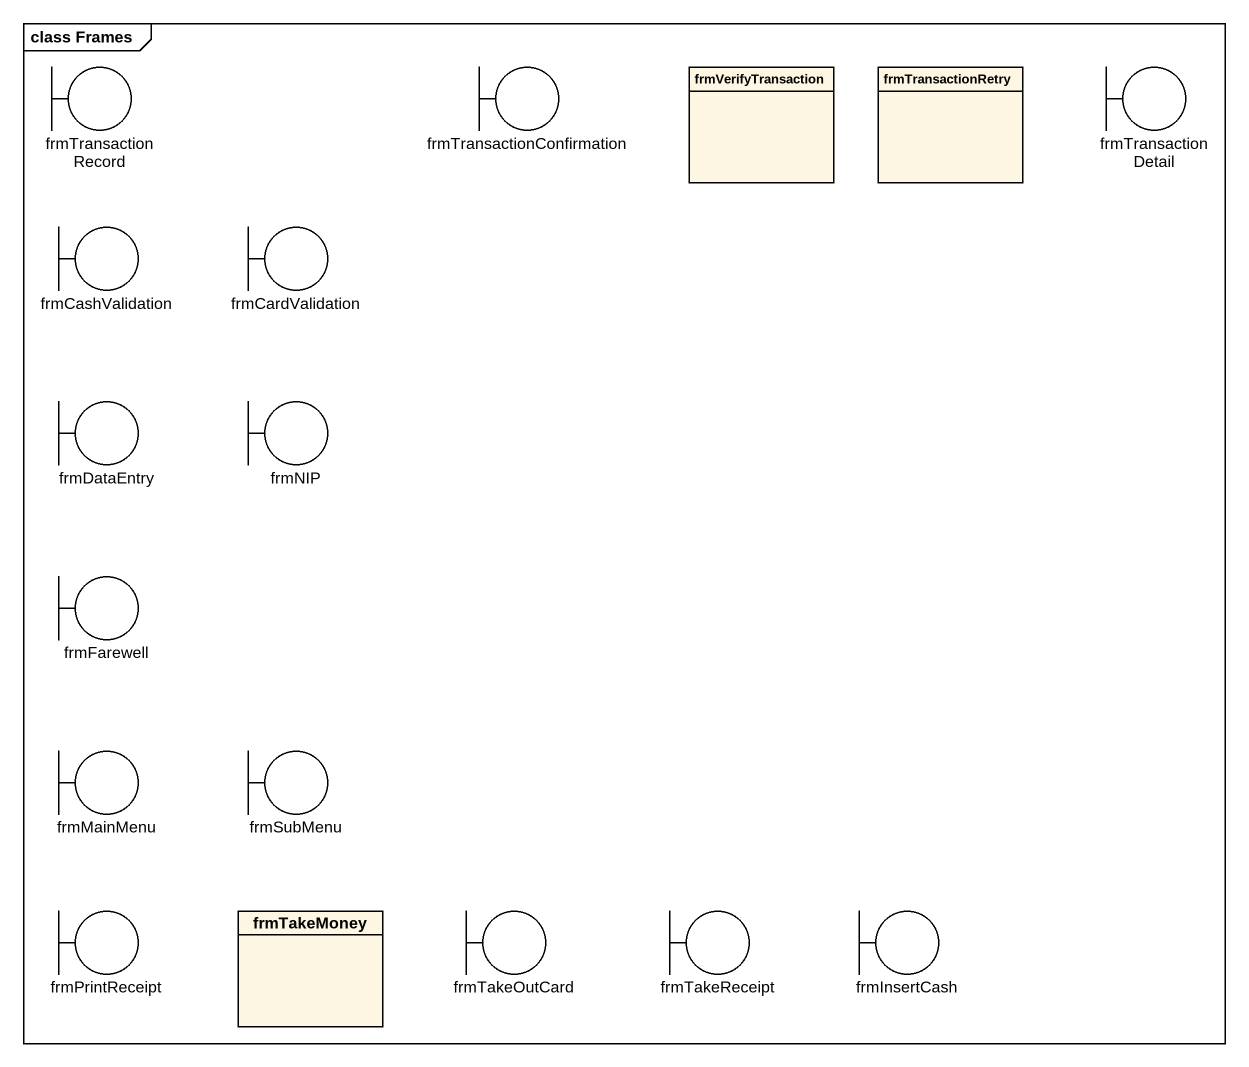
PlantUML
@startuml
mainframe class Frames
allowmixing
hide circle
hide empty members
boundary frmTransactionRecord
boundary frmTransactionConfirmation
class frmVerifyTransaction
class frmTransactionRetry
boundary frmTransactionDetail
boundary frmCashValidation
boundary frmCardValidation
boundary frmDataEntry
boundary frmNIP
boundary frmFarewell
boundary frmMainMenu
boundary frmSubMenu
boundary frmPrintReceipt
class frmTakeMoney
boundary frmTakeOutCard
boundary frmTakeReceipt
boundary frmInsertCash
@enduml
